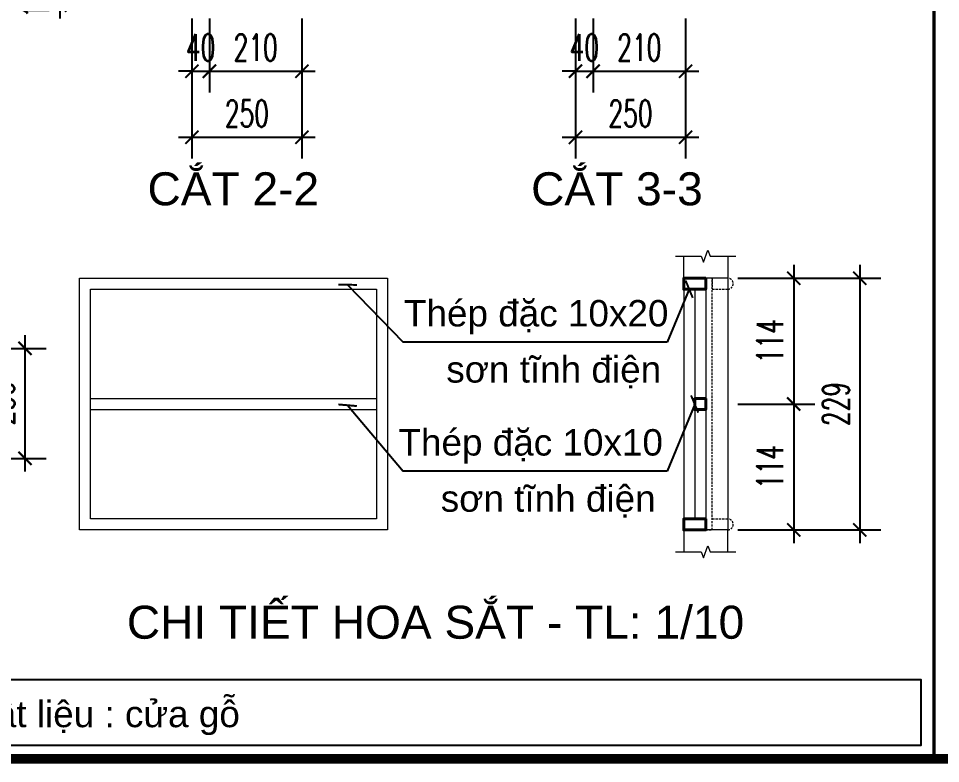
# Model space of a CAD drawing. Header units: millimetres. Extents: x -229618 to 2906, y -178063 to 96806.
# Drawn here: x -17747 to -15652, y -47921 to -46227 of the extents above; entities that cross this region are included whole.
import ezdxf
from ezdxf.enums import TextEntityAlignment as Align

# ---------------------------------------------------------------- set-up
doc = ezdxf.new("R2010")
doc.units = ezdxf.units.MM
doc.header["$LTSCALE"] = 200
doc.header["$MEASUREMENT"] = 0
doc.header["$PDMODE"] = 3
doc.header["$PDSIZE"] = 50
doc.linetypes.add('DASHED2', pattern=[0.375, 0.25, -0.125])
doc.layers.get('0').update_dxf_attribs({"color": 95, "linetype": 'CONTINUOUS'})
doc.layers.get('DEFPOINTS').update_dxf_attribs({"linetype": 'CONTINUOUS'})
for name, color, linetype, lineweight in [('cat', 1, 'CONTINUOUS', 40), ('khuat', 8, 'DASHED2', 15), ('nho', 252, 'CONTINUOUS', 15), ('thay', 7, 'CONTINUOUS', 18)]:
    doc.layers.add(name, color=color, linetype=linetype, lineweight=lineweight)
for name, color, linetype in [('CUA', 145, 'CONTINUOUS'), ('DIM', 251, 'CONTINUOUS'), ('KHUNGTEN', 7, 'CONTINUOUS'), ('TEXT', 33, 'CONTINUOUS')]:
    doc.layers.add(name, color=color, linetype=linetype)
doc.styles.add('Aria H iso', font='Vharial_0.ttf')
doc.styles.add('Arial iso', font='vnarial_0.ttf')
doc.styles.add('Scale', font='vnsimli.shx', dxfattribs={"width": 0.65, "bigfont": 'bigfont.shx'})
doc.dimstyles.new('Scale', dxfattribs={"dimscale": 75, "dimtxt": 2, "dimasz": 1, "dimexe": 1.6, "dimexo": 0, "dimgap": 0.8, "dimtad": 1, "dimdec": 0, "dimzin": 0, "dimdsep": 46, "dimtxsty": 'Scale', "dimblk": 'ARCHTICK', "dimcen": 0.1, "dimdle": 1, "dimclrd": 256, "dimclre": 256, "dimclrt": 3, "dimadec": 0, "dimazin": 0, "dimtfac": 1, "dimtdec": 0, "dimtix": 1, "dimtmove": 2, "dimatfit": 3, "dimldrblk": 'ARCHTICK', "dimfxl": 0, "dimtolj": 1, "dimtzin": 0, "dimarcsym": 0})

# ---------------------------------------------------------------- blocks, each defined once
blk = doc.blocks.new('KhungA3')
at = {"layer": 'KHUNGTEN', "color": 4, "const_width": 0.724}
blk.add_lwpolyline([(7.542, 8.987), (411.131, 8.987), (411.131, 295.639), (7.542, 295.639)], close=True, dxfattribs=at)
blk = doc.blocks.new('_ArchTick')
at = {"color": 0, "linetype": 'ByBlock', "const_width": 0.15}
blk.add_lwpolyline([(-0.5, -0.5), (0.5, 0.5)], dxfattribs=at)
blk = doc.blocks.new('*D738')
at = {"layer": 'DEFPOINTS', "color": 0}
for p in [(-17653.1, -46197.5), (-17380.1, -46187.5), (-17380.1, -46197.5)]:
    blk.add_point(p, dxfattribs=at)
at = {"layer": 'DIM', "linetype": 'Continuous', "lineweight": -2}
for p, q in [((-17653.1, -46187.5), (-17653.1, -46157.5)), ((-17380.1, -46187.5), (-17701.1, -46187.5)), ((-17380.1, -46197.5), (-17701.1, -46197.5)), ((-17653.1, -46187.5), (-17653.1, -46197.5)), ((-17653.1, -46197.5), (-17653.1, -46227.5))]:
    blk.add_line(p, q, dxfattribs=at)
at = {"layer": 'DIM', "lineweight": -2, "xscale": 30, "yscale": 30, "zscale": 30}
for p, rotation in [((-17653.1, -46187.5), 270), ((-17653.1, -46197.5), 90)]:
    blk.add_blockref('_ArchTick', p, dxfattribs=dict(at, rotation=rotation))
at = {"layer": 'DIM', "color": 3, "insert": (-17707.1, -46192.5), "char_height": 60, "attachment_point": 5, "rotation": 90, "style": 'Scale'}
blk.add_mtext('\\A1;10', dxfattribs=at)
blk = doc.blocks.new('*D751')
at = {"layer": 'DEFPOINTS', "color": 0}
for p in [(-17353.1, -46227.5), (-17313.1, -46227.5), (-17313.1, -46347.5)]:
    blk.add_point(p, dxfattribs=at)
at = {"layer": 'DIM', "linetype": 'Continuous', "lineweight": -2}
for p, q in [((-17353.1, -46227.5), (-17353.1, -46395.5)), ((-17313.1, -46227.5), (-17313.1, -46395.5)), ((-17353.1, -46347.5), (-17383.1, -46347.5)), ((-17353.1, -46347.5), (-17313.1, -46347.5)), ((-17313.1, -46347.5), (-17283.1, -46347.5))]:
    blk.add_line(p, q, dxfattribs=at)
at = {"layer": 'DIM', "lineweight": -2, "xscale": 30, "yscale": 30, "zscale": 30}
blk.add_blockref('_ArchTick', (-17353.1, -46347.5), dxfattribs=at)
at = {"layer": 'DIM', "lineweight": -2, "xscale": 30, "yscale": 30, "zscale": 30, "rotation": 180}
blk.add_blockref('_ArchTick', (-17313.1, -46347.5), dxfattribs=at)
at = {"layer": 'DIM', "color": 3, "insert": (-17333.1, -46293.5), "char_height": 60, "attachment_point": 5, "style": 'Scale'}
blk.add_mtext('\\A1;40', dxfattribs=at)
blk = doc.blocks.new('*D752')
at = {"layer": 'DEFPOINTS', "color": 0}
for p in [(-17353.1, -46227.5), (-17103.1, -46227.5), (-17103.1, -46497.5)]:
    blk.add_point(p, dxfattribs=at)
at = {"layer": 'DIM', "linetype": 'Continuous', "lineweight": -2}
for p, q in [((-17353.1, -46227.5), (-17353.1, -46545.5)), ((-17103.1, -46227.5), (-17103.1, -46545.5)), ((-17383.1, -46497.5), (-17073.1, -46497.5))]:
    blk.add_line(p, q, dxfattribs=at)
at = {"layer": 'DIM', "lineweight": -2, "xscale": 30, "yscale": 30, "zscale": 30, "rotation": 180}
blk.add_blockref('_ArchTick', (-17353.1, -46497.5), dxfattribs=at)
at = {"layer": 'DIM', "lineweight": -2, "xscale": 30, "yscale": 30, "zscale": 30}
blk.add_blockref('_ArchTick', (-17103.1, -46497.5), dxfattribs=at)
at = {"layer": 'DIM', "color": 3, "insert": (-17228.1, -46443.5), "char_height": 60, "attachment_point": 5, "style": 'Scale'}
blk.add_mtext('\\A1;250', dxfattribs=at)
blk = doc.blocks.new('*D753')
at = {"layer": 'DEFPOINTS', "color": 0}
for p in [(-17313.1, -46227.5), (-17103.1, -46227.5), (-17103.1, -46347.5)]:
    blk.add_point(p, dxfattribs=at)
at = {"layer": 'DIM', "linetype": 'Continuous', "lineweight": -2}
for p, q in [((-17313.1, -46227.5), (-17313.1, -46395.5)), ((-17103.1, -46227.5), (-17103.1, -46395.5)), ((-17343.1, -46347.5), (-17073.1, -46347.5))]:
    blk.add_line(p, q, dxfattribs=at)
at = {"layer": 'DIM', "lineweight": -2, "xscale": 30, "yscale": 30, "zscale": 30, "rotation": 180}
blk.add_blockref('_ArchTick', (-17313.1, -46347.5), dxfattribs=at)
at = {"layer": 'DIM', "lineweight": -2, "xscale": 30, "yscale": 30, "zscale": 30}
blk.add_blockref('_ArchTick', (-17103.1, -46347.5), dxfattribs=at)
at = {"layer": 'DIM', "color": 3, "insert": (-17208.1, -46293.5), "char_height": 60, "attachment_point": 5, "style": 'Scale'}
blk.add_mtext('\\A1;210', dxfattribs=at)
blk = doc.blocks.new('*D756')
at = {"layer": 'DEFPOINTS', "color": 0}
for p in [(-17970.7, -46977.1), (-17970.7, -47227.1), (-17732.3, -47227.1)]:
    blk.add_point(p, dxfattribs=at)
at = {"layer": 'DIM', "linetype": 'Continuous', "lineweight": -2}
for p, q in [((-17732.3, -46947.1), (-17732.3, -47257.1)), ((-17970.7, -46977.1), (-17684.3, -46977.1)), ((-17970.7, -47227.1), (-17684.3, -47227.1))]:
    blk.add_line(p, q, dxfattribs=at)
at = {"layer": 'DIM', "lineweight": -2, "xscale": 30, "yscale": 30, "zscale": 30}
for p, rotation in [((-17732.3, -46977.1), 90), ((-17732.3, -47227.1), 270)]:
    blk.add_blockref('_ArchTick', p, dxfattribs=dict(at, rotation=rotation))
at = {"layer": 'DIM', "color": 3, "insert": (-17786.3, -47102.1), "char_height": 60, "attachment_point": 5, "rotation": 90, "style": 'Scale'}
blk.add_mtext('\\A1;250', dxfattribs=at)
blk = doc.blocks.new('*D771')
at = {"layer": 'DEFPOINTS', "color": 0}
for p in [(-16481.4, -46227.5), (-16441.4, -46227.5), (-16441.4, -46347.5)]:
    blk.add_point(p, dxfattribs=at)
at = {"layer": 'DIM', "linetype": 'Continuous', "lineweight": -2}
for p, q in [((-16481.4, -46227.5), (-16481.4, -46395.5)), ((-16441.4, -46227.5), (-16441.4, -46395.5)), ((-16481.4, -46347.5), (-16511.4, -46347.5)), ((-16481.4, -46347.5), (-16441.4, -46347.5)), ((-16441.4, -46347.5), (-16411.4, -46347.5))]:
    blk.add_line(p, q, dxfattribs=at)
at = {"layer": 'DIM', "lineweight": -2, "xscale": 30, "yscale": 30, "zscale": 30}
blk.add_blockref('_ArchTick', (-16481.4, -46347.5), dxfattribs=at)
at = {"layer": 'DIM', "lineweight": -2, "xscale": 30, "yscale": 30, "zscale": 30, "rotation": 180}
blk.add_blockref('_ArchTick', (-16441.4, -46347.5), dxfattribs=at)
at = {"layer": 'DIM', "color": 3, "insert": (-16461.4, -46293.5), "char_height": 60, "attachment_point": 5, "style": 'Scale'}
blk.add_mtext('\\A1;40', dxfattribs=at)
blk = doc.blocks.new('*D772')
at = {"layer": 'DEFPOINTS', "color": 0}
for p in [(-16481.4, -46227.5), (-16231.4, -46227.5), (-16231.4, -46497.5)]:
    blk.add_point(p, dxfattribs=at)
at = {"layer": 'DIM', "linetype": 'Continuous', "lineweight": -2}
for p, q in [((-16481.4, -46227.5), (-16481.4, -46545.5)), ((-16231.4, -46227.5), (-16231.4, -46545.5)), ((-16511.4, -46497.5), (-16201.4, -46497.5))]:
    blk.add_line(p, q, dxfattribs=at)
at = {"layer": 'DIM', "lineweight": -2, "xscale": 30, "yscale": 30, "zscale": 30, "rotation": 180}
blk.add_blockref('_ArchTick', (-16481.4, -46497.5), dxfattribs=at)
at = {"layer": 'DIM', "lineweight": -2, "xscale": 30, "yscale": 30, "zscale": 30}
blk.add_blockref('_ArchTick', (-16231.4, -46497.5), dxfattribs=at)
at = {"layer": 'DIM', "color": 3, "insert": (-16356.4, -46443.5), "char_height": 60, "attachment_point": 5, "style": 'Scale'}
blk.add_mtext('\\A1;250', dxfattribs=at)
blk = doc.blocks.new('*D773')
at = {"layer": 'DEFPOINTS', "color": 0}
for p in [(-16441.4, -46227.5), (-16231.4, -46227.5), (-16231.4, -46347.5)]:
    blk.add_point(p, dxfattribs=at)
at = {"layer": 'DIM', "linetype": 'Continuous', "lineweight": -2}
for p, q in [((-16441.4, -46227.5), (-16441.4, -46395.5)), ((-16231.4, -46227.5), (-16231.4, -46395.5)), ((-16471.4, -46347.5), (-16201.4, -46347.5))]:
    blk.add_line(p, q, dxfattribs=at)
at = {"layer": 'DIM', "lineweight": -2, "xscale": 30, "yscale": 30, "zscale": 30, "rotation": 180}
blk.add_blockref('_ArchTick', (-16441.4, -46347.5), dxfattribs=at)
at = {"layer": 'DIM', "lineweight": -2, "xscale": 30, "yscale": 30, "zscale": 30}
blk.add_blockref('_ArchTick', (-16231.4, -46347.5), dxfattribs=at)
at = {"layer": 'DIM', "color": 3, "insert": (-16336.4, -46293.5), "char_height": 60, "attachment_point": 5, "style": 'Scale'}
blk.add_mtext('\\A1;210', dxfattribs=at)
blk = doc.blocks.new('*D774')
at = {"layer": 'DEFPOINTS', "color": 0, "linetype": 'Continuous'}
for p in [(-16112.4, -46817.7), (-16112.4, -47103.7), (-15985.5, -47103.7)]:
    blk.add_point(p, dxfattribs=at)
at = {"layer": 'DIM', "linetype": 'Continuous', "lineweight": -2}
for p, q in [((-15985.5, -46787.7), (-15985.5, -47133.7)), ((-16112.4, -46817.7), (-15937.5, -46817.7)), ((-16112.4, -47103.7), (-15937.5, -47103.7))]:
    blk.add_line(p, q, dxfattribs=at)
at = {"layer": 'DIM', "linetype": 'Continuous', "lineweight": -2, "xscale": 30, "yscale": 30, "zscale": 30}
for p, rotation in [((-15985.5, -46817.7), 90), ((-15985.5, -47103.7), 270)]:
    blk.add_blockref('_ArchTick', p, dxfattribs=dict(at, rotation=rotation))
at = {"layer": 'DIM', "color": 3, "linetype": 'Continuous', "insert": (-16039.5, -46960.7), "char_height": 60, "attachment_point": 5, "rotation": 90, "style": 'Scale'}
blk.add_mtext('\\A1;114', dxfattribs=at)
blk = doc.blocks.new('*D775')
at = {"layer": 'DEFPOINTS', "color": 0, "linetype": 'Continuous'}
for p in [(-16112.4, -47103.7), (-16112.4, -47389.6), (-15985.5, -47389.6)]:
    blk.add_point(p, dxfattribs=at)
at = {"layer": 'DIM', "linetype": 'Continuous', "lineweight": -2}
for p, q in [((-15985.5, -47073.7), (-15985.5, -47419.6)), ((-16112.4, -47103.7), (-15937.5, -47103.7)), ((-16112.4, -47389.6), (-15937.5, -47389.6))]:
    blk.add_line(p, q, dxfattribs=at)
at = {"layer": 'DIM', "linetype": 'Continuous', "lineweight": -2, "xscale": 30, "yscale": 30, "zscale": 30}
for p, rotation in [((-15985.5, -47103.7), 90), ((-15985.5, -47389.6), 270)]:
    blk.add_blockref('_ArchTick', p, dxfattribs=dict(at, rotation=rotation))
at = {"layer": 'DIM', "color": 3, "linetype": 'Continuous', "insert": (-16039.5, -47246.6), "char_height": 60, "attachment_point": 5, "rotation": 90, "style": 'Scale'}
blk.add_mtext('\\A1;114', dxfattribs=at)
blk = doc.blocks.new('*D776')
at = {"layer": 'DEFPOINTS', "color": 0, "linetype": 'Continuous'}
for p in [(-16112.4, -46817.7), (-16112.4, -47389.6), (-15835.5, -47389.6)]:
    blk.add_point(p, dxfattribs=at)
at = {"layer": 'DIM', "linetype": 'Continuous', "lineweight": -2}
for p, q in [((-15835.5, -46787.7), (-15835.5, -47419.6)), ((-16112.4, -46817.7), (-15787.5, -46817.7)), ((-16112.4, -47389.6), (-15787.5, -47389.6))]:
    blk.add_line(p, q, dxfattribs=at)
at = {"layer": 'DIM', "linetype": 'Continuous', "lineweight": -2, "xscale": 30, "yscale": 30, "zscale": 30}
for p, rotation in [((-15835.5, -46817.7), 90), ((-15835.5, -47389.6), 270)]:
    blk.add_blockref('_ArchTick', p, dxfattribs=dict(at, rotation=rotation))
at = {"layer": 'DIM', "color": 3, "linetype": 'Continuous', "insert": (-15889.5, -47103.7), "char_height": 60, "attachment_point": 5, "rotation": 90, "style": 'Scale'}
blk.add_mtext('\\A1;229', dxfattribs=at)

msp = doc.modelspace()

# ---------------------------------------------------------------- linework, layer by layer
at = {"layer": 'cat', "ltscale": 0.5}
for points in [[(-16185.5, -46817.7), (-16235.5, -46817.7), (-16235.5, -46842.7), (-16185.5, -46842.7)], [(-16185.5, -47091.2), (-16210.5, -47091.2), (-16210.5, -47116.2), (-16185.5, -47116.2)], [(-16185.5, -47364.6), (-16235.5, -47364.6), (-16235.5, -47389.6), (-16185.5, -47389.6)]]:
    msp.add_lwpolyline(points, close=True, dxfattribs=at)
at = {"layer": 'CUA', "linetype": 'Continuous'}
msp.add_lwpolyline([(-19975.9, -47729.8), (-15696.8, -47729.8), (-15696.8, -47879.8), (-19975.9, -47879.8)], close=True, dxfattribs=at)
msp.add_lwpolyline([(-19975.9, -47729.8), (-15696.8, -47729.8), (-15696.8, -47879.8), (-19975.9, -47879.8)], close=True, dxfattribs=at)
at = {"layer": 'khuat', "color": 6, "ltscale": 0.3, "const_width": 8}
msp.add_lwpolyline([(-15666.8, -47909.7), (-15666.8, -39310.2)], dxfattribs=at)
at = {"layer": 'khuat', "ltscale": 0.1}
msp.add_lwpolyline([(-16170.5, -46817.7), (-16185.5, -46817.7), (-16185.5, -47389.6), (-16170.5, -47389.6)], close=True, dxfattribs=at)
for points in [[(-16135.5, -46817.7), (-16170.5, -46817.7), (-16170.5, -46842.7), (-16135.5, -46842.7, 1)], [(-16135.5, -47389.6), (-16170.5, -47389.6), (-16170.5, -47364.6), (-16135.5, -47364.6, -1)]]:
    msp.add_lwpolyline(points, format="xyb", close=True, dxfattribs=at)
at = {"layer": 'nho', "linetype": 'Continuous'}
for points in [[(-16254.1, -46767.7), (-16195.5, -46767.7), (-16190.5, -46781.5), (-16180.5, -46754), (-16175.5, -46767.7), (-16117, -46767.7)], [(-16254.1, -47439.6), (-16195.5, -47439.6), (-16190.5, -47453.3), (-16180.5, -47425.9), (-16175.5, -47439.6), (-16117, -47439.6)]]:
    msp.add_lwpolyline(points, dxfattribs=at)
at = {"layer": 'thay'}
for p, q in [((-16235.5, -46817.7), (-16235.5, -47389.6)), ((-16185.5, -46817.7), (-16185.5, -47389.6)), ((-16135.5, -46817.7), (-16135.5, -47389.6)), ((-16210.5, -46842.7), (-16210.5, -47364.6)), ((-17583.4, -47091.2), (-16933.4, -47091.2)), ((-17583.4, -47116.2), (-16933.4, -47116.2))]:
    msp.add_line(p, q, dxfattribs=at)
at = {"layer": 'thay', "linetype": 'Continuous'}
for points in [[(-16135.5, -46767.7), (-16135.5, -46817.7), (-16235.5, -46817.7), (-16235.5, -46767.7)], [(-16135.5, -47439.6), (-16135.5, -47389.6), (-16235.5, -47389.6), (-16235.5, -47439.6)]]:
    msp.add_lwpolyline(points, dxfattribs=at)
at = {"layer": 'thay'}
msp.add_lwpolyline([(-16908.4, -46817.7), (-16908.4, -47389.6), (-17608.4, -47389.6), (-17608.4, -46817.7), (-16908.4, -46817.7)], dxfattribs=at)
msp.add_lwpolyline([(-16933.4, -46842.7), (-16933.4, -47364.6), (-17583.4, -47364.6), (-17583.4, -46842.7)], close=True, dxfattribs=at)

# ---------------------------------------------------------------- block references
at = {"layer": 'thay', "xscale": 30, "yscale": 30, "zscale": 30.00000000000013}
msp.add_blockref('KhungA3', (-20232.2, -48179.3), dxfattribs=at)

# ---------------------------------------------------------------- texts
at = {"layer": 'TEXT', "linetype": 'Continuous', "style": 'Aria H iso'}
for s, p in [('c¾t 2-2', (-17258.9, -46652.1)), ('c¾t 3-3', (-16387.2, -46652.1)), ('chi tiÕt hoa s¾t - tl: 1/10', (-16799.4, -47636.9))]:
    msp.add_text(s, height=75, dxfattribs=at).set_placement(p, align=Align.CENTER)
at = {"layer": 'TEXT', "linetype": 'Continuous', "style": 'Arial iso'}
for s, p in [('ThÐp ®Æc 10x20', (-16871.2, -46927.3)), ('s¬n tÜnh ®iÖn', (-16774.9, -47054.9)), ('ThÐp ®Æc 10x10', (-16883.7, -47220.7)), ('s¬n tÜnh ®iÖn', (-16787.5, -47348.3)), ('- VËt liÖu : cöa gç', (-17905.7, -47837.9))]:
    msp.add_text(s, height=60, dxfattribs=at).set_placement(p)

# ---------------------------------------------------------------- dimensions: what is measured, and where the dimension line sits
at = {"layer": 'DIM'}
for base, p1, p2, angle, picture, middle in [((-17653.1, -46197.5), (-17380.1, -46187.5), (-17380.1, -46197.5), 90, '*D738', (-17707.1, -46192.5)), ((-17732.3, -47227.1), (-17970.7, -46977.1), (-17970.7, -47227.1), 270, '*D756', (-17786.3, -47102.1))]:
    dim = msp.add_linear_dim(base=base, p1=p1, p2=p2, angle=angle, dimstyle='Scale', override={"dimscale": 30, "dimfxl": 70}, dxfattribs=at)
    dim.commit()
    dim.dimension.update_dxf_attribs({"geometry": picture, "text_midpoint": middle})
for base, p1, p2, picture, middle in [((-17313.1, -46347.5), (-17353.1, -46227.5), (-17313.1, -46227.5), '*D751', (-17333.1, -46293.5)), ((-17103.1, -46497.5), (-17353.1, -46227.5), (-17103.1, -46227.5), '*D752', (-17228.1, -46443.5)), ((-17103.1, -46347.5), (-17313.1, -46227.5), (-17103.1, -46227.5), '*D753', (-17208.1, -46293.5)), ((-16441.4, -46347.5), (-16481.4, -46227.5), (-16441.4, -46227.5), '*D771', (-16461.4, -46293.5)), ((-16231.4, -46497.5), (-16481.4, -46227.5), (-16231.4, -46227.5), '*D772', (-16356.4, -46443.5)), ((-16231.4, -46347.5), (-16441.4, -46227.5), (-16231.4, -46227.5), '*D773', (-16336.4, -46293.5))]:
    dim = msp.add_linear_dim(base=base, p1=p1, p2=p2, dimstyle='Scale', override={"dimscale": 30, "dimfxl": 70}, dxfattribs=at)
    dim.commit()
    dim.dimension.update_dxf_attribs({"geometry": picture, "text_midpoint": middle})
at = {"layer": 'DIM', "linetype": 'Continuous'}
for base, p1, p2, picture, middle in [((-15985.5, -47103.7), (-16112.4, -46817.7), (-16112.4, -47103.7), '*D774', (-16039.5, -46960.7)), ((-15835.5, -47389.6), (-16112.4, -46817.7), (-16112.4, -47389.6), '*D776', (-15889.5, -47103.7)), ((-15985.5, -47389.6), (-16112.4, -47103.7), (-16112.4, -47389.6), '*D775', (-16039.5, -47246.6))]:
    dim = msp.add_linear_dim(base=base, p1=p1, p2=p2, angle=90, dimstyle='Scale', override={"dimscale": 30, "dimlfac": 0.4, "dimfxl": 70}, dxfattribs=at)
    dim.commit()
    dim.dimension.update_dxf_attribs({"geometry": picture, "text_midpoint": middle})

# ---------------------------------------------------------------- leaders
at = {"layer": 'DIM'}
for points in [[(-16999.3, -46832.6), (-16872.9, -46963.1)], [(-16223, -46842.7), (-16273, -46963.1), (-16872.9, -46963.1)], [(-16210.5, -47103.7), (-16273, -47256.5), (-16872.9, -47256.5)], [(-16999.3, -47106.4), (-16872.9, -47256.5)]]:
    msp.add_leader(points, dimstyle='Scale', override={"dimscale": 30, "dimtad": 0, "dimfxl": 70}, dxfattribs=at)

doc.saveas('drawing.dxf')
